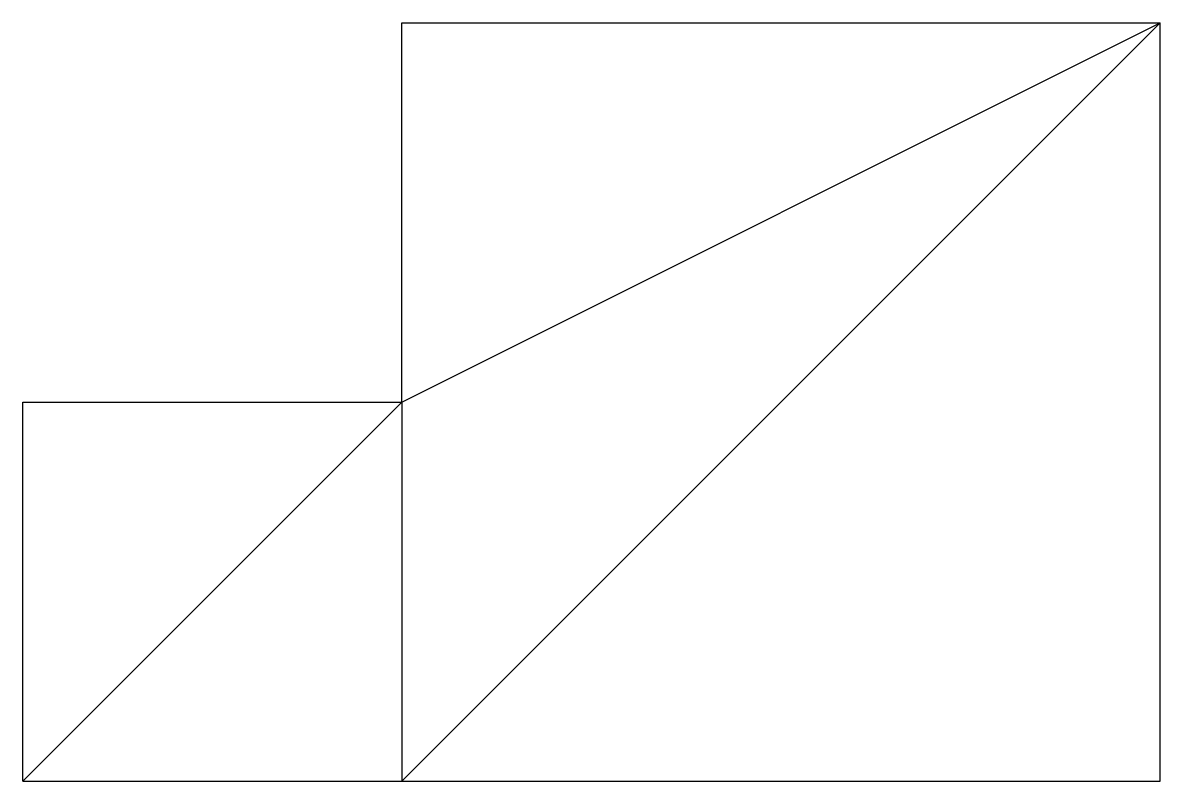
# Model space of a CAD drawing. Header units: metres. Extents: x 0 to 300, y 0 to 200.
import ezdxf

# ---------------------------------------------------------------- set-up
doc = ezdxf.new("R2010")
doc.units = ezdxf.units.M
doc.header["$LTSCALE"] = 100

msp = doc.modelspace()

# ---------------------------------------------------------------- linework, layer by layer
for p, q in [((100, 100), (100, 200)), ((100, 200), (300, 200)), ((100, 0), (300, 200)), ((100, 100), (300, 200)), ((300, 0), (300, 200)), ((0, 0), (0, 100)), ((0, 100), (100, 100)), ((0, 0), (100, 100)), ((100, 100), (100, 0)), ((100, 0), (300, 0))]:
    msp.add_line(p, q)
msp.add_lwpolyline([(0, 0), (100, 0)])

doc.saveas('drawing.dxf')
